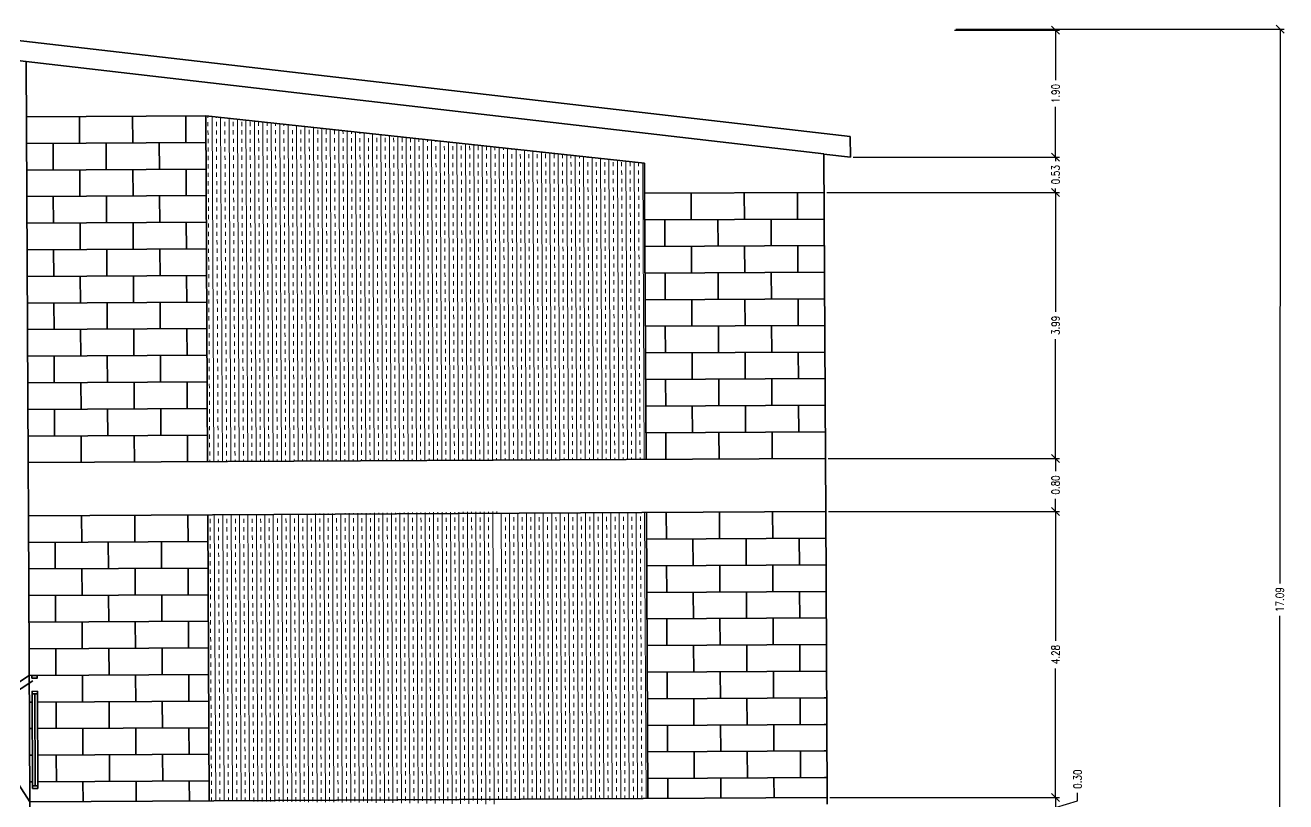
# Model space of a CAD drawing. Header units: inches. Extents: x 2738.4 to 2810.4, y -1117 to -1088.
# Drawn here: x 2749.23 to 2768.14, y -1106.94 to -1095.3 of the extents above; entities that cross this region are included whole.
import ezdxf

# ---------------------------------------------------------------- set-up
doc = ezdxf.new("R2010")
doc.units = ezdxf.units.IN
doc.header["$MEASUREMENT"] = 0
doc.layers.get('DEFPOINTS').update_dxf_attribs({"color": 210})
for name, color, linetype, lineweight in [('A-ELEV-MBE1', 7, 'Continuous', 35), ('A-ELEV-PATT', 8, 'Continuous', 18), ('A-SECT-MCUT', 7, 'Continuous', 35)]:
    doc.layers.add(name, color=color, linetype=linetype, lineweight=lineweight)
doc.styles.add('E-ROMANS', font='romans.shx', dxfattribs={"width": 0.8})
doc.dimstyles.new('E-0100_ARW_18', dxfattribs={"dimscale": 0.001, "dimtxt": 180, "dimasz": 180, "dimexe": 90, "dimexo": 60, "dimgap": 90, "dimtad": 0, "dimzin": 0, "dimdsep": 46, "dimtxsty": 'E-ROMANS', "dimblk": 'OPEN90', "dimcen": 90, "dimclrd": 256, "dimclre": 256, "dimclrt": 256, "dimadec": 0, "dimazin": 0, "dimtfac": 1, "dimtmove": 1, "dimatfit": 3, "dimldrblk": 'OPEN90', "dimfxl": 1, "dimtfill": 1, "dimtolj": 1, "dimtzin": 0, "dimarcsym": 0})

# ---------------------------------------------------------------- blocks, each defined once
blk = doc.blocks.new('_Oblique')
at = {"color": 0, "linetype": 'ByBlock', "lineweight": -2}
blk.add_line((-0.5, -0.5), (0.5, 0.5), dxfattribs=at)
blk = doc.blocks.new('*D53')
at = {"lineweight": -2, "transparency": 16777216}
for p, q in [((2763.191, -1095.358), (2768.112, -1095.361)), ((2763.183, -1112.45), (2768.104, -1112.453))]:
    blk.add_line(p, q, dxfattribs=at)
at = {"transparency": 16777216}
for p, q in [((2768.052, -1095.36), (2768.048, -1103.664)), ((2768.044, -1112.453), (2768.048, -1104.149))]:
    blk.add_line(p, q, dxfattribs=at)
at = {"layer": 'DEFPOINTS', "color": 0, "transparency": 16777216}
for p in [(2763.151, -1095.358), (2763.143, -1112.45), (2768.044, -1112.453)]:
    blk.add_point(p, dxfattribs=at)
at = {"transparency": 16777216, "xscale": 0.12, "yscale": 0.12, "zscale": 0.12}
for p, rotation in [((2768.052, -1095.36), 89.97429048976143), ((2768.044, -1112.453), 269.9742904897615)]:
    blk.add_blockref('_Oblique', p, dxfattribs=dict(at, rotation=rotation))
at = {"transparency": 16777216, "insert": (2768.048, -1103.907), "char_height": 0.12, "attachment_point": 5, "rotation": 89.9743, "style": 'E-ROMANS', "bg_fill": 3, "box_fill_scale": 1.25, "bg_fill_color": 256, "bg_fill_true_color": 13158600, "bg_fill_transparency": 0}
blk.add_mtext('\\A1;17.09', dxfattribs=at)
blk = doc.blocks.new('_Open90')
at = {"color": 0, "linetype": 'ByBlock', "lineweight": -2}
for p, q in [((0, 0), (-1, 0)), ((-0.5, 0.5), (0, 0)), ((0, 0), (-0.5, -0.5))]:
    blk.add_line(p, q, dxfattribs=at)
blk = doc.blocks.new('*D54')
at = {"lineweight": -2, "transparency": 16777216}
for p, q in [((2763.167, -1095.372), (2764.746, -1095.372)), ((2763.167, -1097.276), (2764.746, -1097.276))]:
    blk.add_line(p, q, dxfattribs=at)
at = {"transparency": 16777216}
for p, q in [((2764.686, -1095.372), (2764.686, -1096.125)), ((2764.686, -1097.276), (2764.686, -1096.524))]:
    blk.add_line(p, q, dxfattribs=at)
at = {"layer": 'DEFPOINTS', "color": 0, "transparency": 16777216}
for p in [(2763.127, -1095.372), (2763.127, -1097.276), (2764.686, -1097.276)]:
    blk.add_point(p, dxfattribs=at)
at = {"transparency": 16777216, "xscale": 0.12, "yscale": 0.12, "zscale": 0.12}
for p, rotation in [((2764.686, -1095.372), 90), ((2764.686, -1097.276), 270)]:
    blk.add_blockref('_Oblique', p, dxfattribs=dict(at, rotation=rotation))
at = {"transparency": 16777216, "insert": (2764.686, -1096.324), "char_height": 0.12, "attachment_point": 5, "rotation": 90, "style": 'E-ROMANS', "bg_fill": 3, "box_fill_scale": 1.25, "bg_fill_color": 256, "bg_fill_true_color": 13158600, "bg_fill_transparency": 0}
blk.add_mtext('\\A1;1.90', dxfattribs=at)
blk = doc.blocks.new('*D82')
at = {"transparency": 16777216}
for p, q in [((2764.686, -1097.276), (2764.686, -1097.156)), ((2764.686, -1097.276), (2764.686, -1097.335)), ((2764.686, -1097.805), (2764.686, -1097.747)), ((2764.686, -1097.805), (2764.686, -1097.925))]:
    blk.add_line(p, q, dxfattribs=at)
at = {"lineweight": -2, "transparency": 16777216}
for p, q in [((2761.649, -1097.276), (2764.746, -1097.276)), ((2761.253, -1097.805), (2764.746, -1097.805))]:
    blk.add_line(p, q, dxfattribs=at)
at = {"layer": 'DEFPOINTS', "color": 0, "transparency": 16777216}
for p in [(2761.609, -1097.276), (2761.213, -1097.805)]:
    blk.add_point(p, dxfattribs=at)
at = {"transparency": 16777216, "xscale": 0.12, "yscale": 0.12, "zscale": 0.12}
for p, rotation in [((2764.686, -1097.276), 270), ((2764.686, -1097.805), 90)]:
    blk.add_blockref('_Oblique', p, dxfattribs=dict(at, rotation=rotation))
at = {"transparency": 16777216, "insert": (2764.686, -1097.541), "char_height": 0.12, "attachment_point": 5, "rotation": 90, "style": 'E-ROMANS', "bg_fill": 3, "box_fill_scale": 1.25, "bg_fill_color": 256, "bg_fill_true_color": 13158600, "bg_fill_transparency": 0}
blk.add_mtext('\\A1;0.53', dxfattribs=at)
at = {"layer": 'DEFPOINTS', "color": 0, "transparency": 16777216}
blk.add_point((2764.686, -1097.805), dxfattribs=at)
blk = doc.blocks.new('*D83')
at = {"lineweight": -2, "transparency": 16777216}
for p, q in [((2761.253, -1097.805), (2764.746, -1097.805)), ((2761.274, -1101.791), (2764.746, -1101.791))]:
    blk.add_line(p, q, dxfattribs=at)
at = {"transparency": 16777216}
for p, q in [((2764.686, -1097.805), (2764.686, -1099.594)), ((2764.686, -1101.791), (2764.686, -1100.002))]:
    blk.add_line(p, q, dxfattribs=at)
at = {"layer": 'DEFPOINTS', "color": 0, "transparency": 16777216}
for p in [(2761.213, -1097.805), (2761.234, -1101.791), (2764.686, -1101.791)]:
    blk.add_point(p, dxfattribs=at)
at = {"transparency": 16777216, "xscale": 0.12, "yscale": 0.12, "zscale": 0.12}
for p, rotation in [((2764.686, -1097.805), 90), ((2764.686, -1101.791), 270)]:
    blk.add_blockref('_Oblique', p, dxfattribs=dict(at, rotation=rotation))
at = {"transparency": 16777216, "insert": (2764.686, -1099.798), "char_height": 0.12, "attachment_point": 5, "rotation": 90, "style": 'E-ROMANS', "bg_fill": 3, "box_fill_scale": 1.25, "bg_fill_color": 256, "bg_fill_true_color": 13158600, "bg_fill_transparency": 0}
blk.add_mtext('\\A1;3.99', dxfattribs=at)
blk = doc.blocks.new('*D84')
at = {"lineweight": -2, "transparency": 16777216}
for p, q in [((2761.274, -1101.791), (2764.746, -1101.791)), ((2761.278, -1102.588), (2764.746, -1102.588))]:
    blk.add_line(p, q, dxfattribs=at)
at = {"transparency": 16777216}
for p, q in [((2764.686, -1101.791), (2764.686, -1101.983)), ((2764.686, -1102.588), (2764.686, -1102.396))]:
    blk.add_line(p, q, dxfattribs=at)
at = {"layer": 'DEFPOINTS', "color": 0, "transparency": 16777216}
for p in [(2761.234, -1101.791), (2761.238, -1102.588), (2764.686, -1102.588)]:
    blk.add_point(p, dxfattribs=at)
at = {"transparency": 16777216, "xscale": 0.12, "yscale": 0.12, "zscale": 0.12}
for p, rotation in [((2764.686, -1101.791), 90), ((2764.686, -1102.588), 270)]:
    blk.add_blockref('_Oblique', p, dxfattribs=dict(at, rotation=rotation))
at = {"transparency": 16777216, "insert": (2764.686, -1102.189), "char_height": 0.12, "attachment_point": 5, "rotation": 90, "style": 'E-ROMANS', "bg_fill": 3, "box_fill_scale": 1.25, "bg_fill_color": 256, "bg_fill_true_color": 13158600, "bg_fill_transparency": 0}
blk.add_mtext('\\A1;0.80', dxfattribs=at)
blk = doc.blocks.new('*D85')
at = {"lineweight": -2, "transparency": 16777216}
for p, q in [((2761.278, -1102.588), (2764.746, -1102.588)), ((2761.301, -1106.873), (2764.746, -1106.873))]:
    blk.add_line(p, q, dxfattribs=at)
at = {"transparency": 16777216}
for p, q in [((2764.686, -1102.588), (2764.686, -1104.524)), ((2764.686, -1106.873), (2764.686, -1104.937))]:
    blk.add_line(p, q, dxfattribs=at)
at = {"layer": 'DEFPOINTS', "color": 0, "transparency": 16777216}
for p in [(2761.238, -1102.588), (2761.261, -1106.873), (2764.686, -1106.873)]:
    blk.add_point(p, dxfattribs=at)
at = {"transparency": 16777216, "xscale": 0.12, "yscale": 0.12, "zscale": 0.12}
for p, rotation in [((2764.686, -1102.588), 90), ((2764.686, -1106.873), 270)]:
    blk.add_blockref('_Oblique', p, dxfattribs=dict(at, rotation=rotation))
at = {"transparency": 16777216, "insert": (2764.686, -1104.73), "char_height": 0.12, "attachment_point": 5, "rotation": 90, "style": 'E-ROMANS', "bg_fill": 3, "box_fill_scale": 1.25, "bg_fill_color": 256, "bg_fill_true_color": 13158600, "bg_fill_transparency": 0}
blk.add_mtext('\\A1;4.28', dxfattribs=at)
blk = doc.blocks.new('*D86')
at = {"lineweight": -2, "transparency": 16777216}
for p, q in [((2761.301, -1106.873), (2764.746, -1106.873)), ((2761.302, -1107.171), (2764.746, -1107.171))]:
    blk.add_line(p, q, dxfattribs=at)
at = {"transparency": 16777216}
for p, q in [((2764.686, -1106.873), (2764.686, -1107.171)), ((2765.016, -1106.923), (2765.016, -1106.803)), ((2764.686, -1107.022), (2765.016, -1106.923))]:
    blk.add_line(p, q, dxfattribs=at)
at = {"layer": 'DEFPOINTS', "color": 0, "transparency": 16777216}
for p in [(2761.261, -1106.873), (2761.262, -1107.171), (2764.686, -1107.171)]:
    blk.add_point(p, dxfattribs=at)
at = {"transparency": 16777216, "xscale": 0.12, "yscale": 0.12, "zscale": 0.12}
for p, rotation in [((2764.686, -1106.873), 90), ((2764.686, -1107.171), 270)]:
    blk.add_blockref('_Oblique', p, dxfattribs=dict(at, rotation=rotation))
at = {"transparency": 16777216, "insert": (2765.016, -1106.597), "char_height": 0.12, "attachment_point": 5, "rotation": 90, "style": 'E-ROMANS', "bg_fill": 3, "box_fill_scale": 1.25, "bg_fill_color": 256, "bg_fill_true_color": 13158600, "bg_fill_transparency": 0}
blk.add_mtext('\\A1;0.30', dxfattribs=at)

msp = doc.modelspace()

# ---------------------------------------------------------------- hatches: boundary and pattern name
at = {"layer": 'A-ELEV-PATT'}
h = msp.add_hatch(dxfattribs=at)
h.set_pattern_fill('TRANS', color=256, scale=0.019928, angle=0.3032, style=0)
h.set_pattern_definition([(90.303195, (3346.79665, -1214.13903), (-0.126543666, -0.000669643), []), (90.303195, (3346.73338, -1214.13937), (-0.126543666, -0.000669643), [0.06327272, -0.06327272])])
h.paths.add_polyline_path([(2758.522, -1097.819), (2758.52, -1097.366), (2751.94, -1096.659), (2751.967, -1101.84), (2758.544, -1101.805)])
h.paths.add_polyline_path([(2756.318, -1102.588), (2751.971, -1102.637), (2751.994, -1106.922), (2756.279, -1106.972)])
h.paths.add_polyline_path([(2758.548, -1102.602), (2756.256, -1102.614), (2756.279, -1106.899), (2758.57, -1106.887)])

# ---------------------------------------------------------------- linework, layer by layer
at = {"layer": 'A-ELEV-MBE1'}
for p, q in [((2749.277, -1101.854), (2749.245, -1095.844)), ((2750.047, -1096.669), (2750.049, -1097.067)), ((2750.844, -1096.664), (2750.846, -1097.063)), ((2751.641, -1096.66), (2751.643, -1097.059)), ((2751.94, -1096.659), (2751.967, -1101.84)), ((2758.52, -1097.366), (2751.94, -1096.659)), ((2751.244, -1097.061), (2751.247, -1097.459)), ((2749.65, -1097.069), (2749.652, -1097.468)), ((2750.447, -1097.065), (2750.449, -1097.464)), ((2761.21, -1097.23), (2761.234, -1101.791)), ((2758.522, -1097.819), (2758.52, -1097.366)), ((2750.051, -1097.466), (2750.053, -1097.864)), ((2750.848, -1097.461), (2750.85, -1097.86)), ((2751.645, -1097.457), (2751.647, -1097.856)), ((2759.22, -1097.816), (2759.222, -1098.214)), ((2760.017, -1097.812), (2760.019, -1098.21)), ((2760.814, -1097.807), (2760.816, -1098.206)), ((2749.654, -1097.866), (2749.657, -1098.265)), ((2750.452, -1097.862), (2750.454, -1098.261)), ((2751.249, -1097.858), (2751.251, -1098.257)), ((2758.522, -1097.819), (2758.544, -1101.805)), ((2750.055, -1098.263), (2750.057, -1098.661)), ((2750.852, -1098.259), (2750.854, -1098.657)), ((2751.649, -1098.254), (2751.651, -1098.653)), ((2758.823, -1098.216), (2758.826, -1098.615)), ((2759.621, -1098.212), (2759.623, -1098.611)), ((2760.418, -1098.208), (2760.42, -1098.607)), ((2749.659, -1098.664), (2749.661, -1099.062)), ((2750.456, -1098.659), (2750.458, -1099.058)), ((2751.253, -1098.655), (2751.255, -1099.054)), ((2759.224, -1098.613), (2759.226, -1099.011)), ((2760.021, -1098.609), (2760.023, -1099.007)), ((2760.818, -1098.604), (2760.821, -1099.003)), ((2750.059, -1099.06), (2750.061, -1099.459)), ((2750.856, -1099.056), (2750.859, -1099.454)), ((2751.654, -1099.052), (2751.656, -1099.45)), ((2758.828, -1099.014), (2758.83, -1099.412)), ((2759.625, -1099.009), (2759.627, -1099.408)), ((2760.422, -1099.005), (2760.424, -1099.404)), ((2749.663, -1099.461), (2749.665, -1099.859)), ((2750.46, -1099.456), (2750.462, -1099.855)), ((2751.257, -1099.452), (2751.259, -1099.851)), ((2759.228, -1099.41), (2759.23, -1099.809)), ((2760.026, -1099.406), (2760.028, -1099.804)), ((2760.823, -1099.402), (2760.825, -1099.8)), ((2750.064, -1099.857), (2750.066, -1100.256)), ((2750.861, -1099.853), (2750.863, -1100.251)), ((2751.658, -1099.849), (2751.66, -1100.247)), ((2758.832, -1099.811), (2758.834, -1100.209)), ((2759.629, -1099.806), (2759.631, -1100.205)), ((2760.426, -1099.802), (2760.428, -1100.201)), ((2749.667, -1100.258), (2749.669, -1100.656)), ((2750.464, -1100.254), (2750.466, -1100.652)), ((2751.261, -1100.249), (2751.263, -1100.648)), ((2759.233, -1100.207), (2759.235, -1100.606)), ((2760.03, -1100.203), (2760.032, -1100.601)), ((2760.827, -1100.199), (2760.829, -1100.597)), ((2750.068, -1100.654), (2750.07, -1101.053)), ((2750.865, -1100.65), (2750.867, -1101.049)), ((2751.662, -1100.646), (2751.664, -1101.044)), ((2758.836, -1100.608), (2758.838, -1101.006)), ((2759.633, -1100.604), (2759.635, -1101.002)), ((2760.43, -1100.599), (2760.432, -1100.998)), ((2759.237, -1101.004), (2759.239, -1101.403)), ((2760.034, -1101), (2760.036, -1101.399)), ((2760.831, -1100.996), (2760.833, -1101.394)), ((2749.671, -1101.055), (2749.673, -1101.453)), ((2750.468, -1101.051), (2750.471, -1101.449)), ((2751.266, -1101.046), (2751.268, -1101.445)), ((2758.84, -1101.405), (2758.842, -1101.803)), ((2759.637, -1101.401), (2759.64, -1101.799)), ((2760.435, -1101.397), (2760.437, -1101.795)), ((2750.072, -1101.451), (2750.074, -1101.85)), ((2750.869, -1101.447), (2750.871, -1101.846)), ((2751.666, -1101.443), (2751.668, -1101.841)), ((2761.234, -1101.791), (2749.277, -1101.854)), ((2749.277, -1101.854), (2749.281, -1102.651)), ((2761.234, -1101.791), (2761.238, -1102.588)), ((2749.281, -1102.651), (2761.238, -1102.588)), ((2749.281, -1102.651), (2749.304, -1106.936)), ((2750.078, -1102.647), (2750.08, -1103.046)), ((2750.875, -1102.643), (2750.878, -1103.041)), ((2751.673, -1102.639), (2751.675, -1103.037)), ((2751.971, -1102.637), (2751.994, -1106.922)), ((2751.971, -1102.637), (2751.994, -1106.922)), ((2758.548, -1102.602), (2758.57, -1106.887)), ((2758.847, -1102.601), (2758.849, -1102.999)), ((2759.644, -1102.596), (2759.646, -1102.995)), ((2760.441, -1102.592), (2760.443, -1102.991)), ((2761.261, -1106.873), (2761.238, -1102.588)), ((2749.682, -1103.048), (2749.684, -1103.446)), ((2750.479, -1103.043), (2750.481, -1103.442)), ((2751.276, -1103.039), (2751.278, -1103.438)), ((2759.247, -1102.997), (2759.249, -1103.396)), ((2760.044, -1102.993), (2760.047, -1103.391)), ((2760.842, -1102.989), (2760.844, -1103.387)), ((2750.083, -1103.444), (2750.085, -1103.843)), ((2750.88, -1103.44), (2750.882, -1103.838)), ((2751.677, -1103.436), (2751.679, -1103.834)), ((2758.851, -1103.398), (2758.853, -1103.796)), ((2759.648, -1103.394), (2759.65, -1103.792)), ((2760.445, -1103.389), (2760.447, -1103.788)), ((2749.686, -1103.845), (2749.688, -1104.243)), ((2750.483, -1103.841), (2750.485, -1104.239)), ((2751.28, -1103.836), (2751.282, -1104.235)), ((2759.252, -1103.794), (2759.254, -1104.193)), ((2760.049, -1103.79), (2760.051, -1104.189)), ((2760.846, -1103.786), (2760.848, -1104.184)), ((2750.087, -1104.241), (2750.089, -1104.64)), ((2750.884, -1104.237), (2750.886, -1104.636)), ((2751.681, -1104.233), (2751.683, -1104.631)), ((2758.855, -1104.195), (2758.857, -1104.593)), ((2759.652, -1104.191), (2759.654, -1104.589)), ((2760.449, -1104.186), (2760.451, -1104.585)), ((2759.256, -1104.591), (2759.258, -1104.99)), ((2760.053, -1104.587), (2760.055, -1104.986)), ((2760.85, -1104.583), (2760.852, -1104.981)), ((2749.69, -1104.642), (2749.692, -1105.041)), ((2750.487, -1104.638), (2750.49, -1105.036)), ((2751.285, -1104.634), (2751.287, -1105.032)), ((2758.859, -1104.992), (2758.861, -1105.391)), ((2759.656, -1104.988), (2759.659, -1105.386)), ((2760.454, -1104.984), (2760.456, -1105.382)), ((2749.294, -1105.043), (2741.509, -1110.106)), ((2749.348, -1105.126), (2748.49, -1105.684)), ((2750.091, -1105.038), (2750.093, -1105.437)), ((2750.888, -1105.034), (2750.89, -1105.433)), ((2751.685, -1105.03), (2751.687, -1105.429)), ((2760.854, -1105.38), (2760.856, -1105.779)), ((2749.695, -1105.439), (2749.697, -1105.838)), ((2750.492, -1105.435), (2750.494, -1105.833)), ((2751.289, -1105.431), (2751.291, -1105.829)), ((2759.26, -1105.388), (2759.262, -1105.787)), ((2760.057, -1105.384), (2760.059, -1105.783)), ((2750.095, -1105.836), (2750.097, -1106.234)), ((2750.892, -1105.831), (2750.894, -1106.23)), ((2751.689, -1105.827), (2751.692, -1106.226)), ((2758.864, -1105.789), (2758.866, -1106.188)), ((2759.661, -1105.785), (2759.663, -1106.183)), ((2760.458, -1105.781), (2760.46, -1106.179)), ((2749.699, -1106.236), (2749.701, -1106.635)), ((2750.496, -1106.232), (2750.498, -1106.631)), ((2751.293, -1106.228), (2751.295, -1106.626)), ((2759.264, -1106.186), (2759.266, -1106.584)), ((2760.061, -1106.181), (2760.063, -1106.58)), ((2760.858, -1106.177), (2760.861, -1106.576)), ((2750.099, -1106.633), (2750.101, -1106.932)), ((2750.897, -1106.628), (2750.898, -1106.927)), ((2751.694, -1106.624), (2751.695, -1106.923)), ((2758.868, -1106.586), (2758.869, -1106.885)), ((2759.665, -1106.582), (2759.666, -1106.881)), ((2760.462, -1106.578), (2760.464, -1106.877)), ((2761.261, -1106.873), (2761.261, -1106.972)), ((2749.304, -1107.035), (2749.304, -1106.936))]:
    msp.add_line(p, q, dxfattribs=at)
for points in [[(2751.94, -1096.659), (2749.25, -1096.673)], [(2751.942, -1097.057), (2749.252, -1097.071)], [(2751.944, -1097.456), (2749.254, -1097.47)], [(2758.522, -1097.819), (2761.213, -1097.805)], [(2751.946, -1097.854), (2749.256, -1097.868)], [(2751.948, -1098.253), (2749.258, -1098.267)], [(2758.525, -1098.218), (2761.215, -1098.204)], [(2751.95, -1098.651), (2749.26, -1098.666)], [(2758.527, -1098.617), (2761.217, -1098.602)], [(2751.952, -1099.05), (2749.262, -1099.064)], [(2758.529, -1099.015), (2761.219, -1099.001)], [(2751.955, -1099.449), (2749.264, -1099.463)], [(2758.531, -1099.414), (2761.221, -1099.399)], [(2751.957, -1099.847), (2749.266, -1099.861)], [(2758.533, -1099.812), (2761.223, -1099.798)], [(2751.959, -1100.246), (2749.269, -1100.26)], [(2758.535, -1100.211), (2761.225, -1100.197)], [(2751.961, -1100.644), (2749.271, -1100.658)], [(2758.537, -1100.609), (2761.228, -1100.595)], [(2758.539, -1101.008), (2761.23, -1100.994)], [(2751.963, -1101.043), (2749.273, -1101.057)], [(2758.541, -1101.407), (2761.232, -1101.392)], [(2751.965, -1101.441), (2749.275, -1101.456)], [(2751.974, -1103.036), (2749.283, -1103.05)], [(2758.55, -1103.001), (2761.24, -1102.987)], [(2751.976, -1103.434), (2749.285, -1103.448)], [(2758.552, -1103.399), (2761.242, -1103.385)], [(2751.978, -1103.833), (2749.288, -1103.847)], [(2758.554, -1103.798), (2761.244, -1103.784)], [(2751.98, -1104.231), (2749.29, -1104.245)], [(2758.556, -1104.196), (2761.246, -1104.182)], [(2758.558, -1104.595), (2761.249, -1104.581)], [(2751.982, -1104.63), (2749.292, -1104.644)], [(2758.56, -1104.994), (2761.251, -1104.979)], [(2751.984, -1105.028), (2749.294, -1105.043)], [(2749.335, -1105.321), (2749.342, -1106.696)], [(2749.415, -1105.321), (2749.422, -1106.696)], [(2758.563, -1105.392), (2761.253, -1105.378)], [(2761.213, -1105.378), (2761.253, -1105.378)], [(2749.336, -1105.441), (2749.296, -1105.441)], [(2751.986, -1105.427), (2749.416, -1105.441)], [(2749.304, -1106.936), (2748.49, -1105.684)], [(2749.338, -1105.84), (2749.298, -1105.84)], [(2751.988, -1105.826), (2749.418, -1105.839)], [(2758.565, -1105.791), (2761.255, -1105.776)], [(2761.215, -1105.777), (2761.255, -1105.776)], [(2749.34, -1106.238), (2749.3, -1106.238)], [(2751.99, -1106.224), (2749.42, -1106.238)], [(2758.567, -1106.189), (2761.257, -1106.175)], [(2761.217, -1106.175), (2761.257, -1106.175)], [(2749.342, -1106.637), (2749.302, -1106.637)], [(2751.993, -1106.623), (2749.422, -1106.636)], [(2758.569, -1106.588), (2761.259, -1106.574)], [(2761.219, -1106.574), (2761.259, -1106.574)], [(2761.261, -1106.873), (2749.304, -1106.936)]]:
    msp.add_lwpolyline(points, dxfattribs=at)
at = {"layer": 'A-SECT-MCUT'}
msp.add_line((2761.607, -1096.97), (2761.609, -1097.276), dxfattribs=at)
for points in [[(2761.607, -1096.97), (2747.648, -1095.358)], [(2749.245, -1095.844), (2747.65, -1095.659)], [(2761.21, -1097.225), (2749.245, -1095.844)], [(2761.609, -1097.276), (2761.21, -1097.23)], [(2749.413, -1105.042), (2749.334, -1105.042), (2749.334, -1105.082), (2749.414, -1105.082), (2749.413, -1105.042)], [(2749.415, -1105.281), (2749.335, -1105.282), (2749.335, -1105.321), (2749.415, -1105.321), (2749.415, -1105.281)], [(2749.382, -1106.696), (2749.375, -1105.321)], [(2749.422, -1106.696), (2749.342, -1106.696), (2749.343, -1106.736), (2749.422, -1106.736), (2749.422, -1106.696)]]:
    msp.add_lwpolyline(points, dxfattribs=at)

# ---------------------------------------------------------------- dimensions: what is measured, and where the dimension line sits
dim = msp.add_aligned_dim(p1=(2763.151, -1095.358), p2=(2763.143, -1112.45), distance=4.901, dimstyle='E-0100_ARW_18', override={"dimtxt": 120, "dimasz": 120, "dimexe": 60, "dimexo": 40, "dimgap": 60, "dimblk": 'Oblique', "dimcen": 60, "dimlwd": 65535})
dim.commit()
dim.dimension.update_dxf_attribs({"geometry": '*D53', "text_midpoint": (2768.048, -1103.907)})

# ---------------------------------------------------------------- next in the draw order: dimensions: what is measured, and where the dimension line sits
dim = msp.add_linear_dim(base=(2764.686, -1097.276), p1=(2763.127, -1095.372), p2=(2763.127, -1097.276), angle=90, dimstyle='E-0100_ARW_18', override={"dimtxt": 120, "dimasz": 120, "dimexe": 60, "dimexo": 40, "dimgap": 60, "dimblk": 'Oblique', "dimcen": 60, "dimlwd": 65535})
dim.commit()
dim.dimension.update_dxf_attribs({"geometry": '*D54', "text_midpoint": (2764.686, -1096.324)})

# ---------------------------------------------------------------- next in the draw order: dimensions: what is measured, and where the dimension line sits
dim = msp.add_linear_dim(base=(2764.686, -1097.805), p1=(2761.609, -1097.276), p2=(2761.213, -1097.805), angle=90, dimstyle='E-0100_ARW_18', override={"dimtxt": 120, "dimasz": 120, "dimexe": 60, "dimexo": 40, "dimgap": 60, "dimblk": 'Oblique', "dimcen": 60, "dimlwd": 65535})
dim.commit()
dim.dimension.update_dxf_attribs({"geometry": '*D82', "text_midpoint": (2764.686, -1097.541)})

# ---------------------------------------------------------------- next in the draw order: dimensions: what is measured, and where the dimension line sits
dim = msp.add_linear_dim(base=(2764.686, -1101.791), p1=(2761.213, -1097.805), p2=(2761.234, -1101.791), angle=90, dimstyle='E-0100_ARW_18', override={"dimtxt": 120, "dimasz": 120, "dimexe": 60, "dimexo": 40, "dimgap": 60, "dimblk": 'Oblique', "dimcen": 60, "dimlwd": 65535})
dim.commit()
dim.dimension.update_dxf_attribs({"geometry": '*D83', "text_midpoint": (2764.686, -1099.798)})

# ---------------------------------------------------------------- next in the draw order: dimensions: what is measured, and where the dimension line sits
dim = msp.add_linear_dim(base=(2764.686, -1102.588), p1=(2761.234, -1101.791), p2=(2761.238, -1102.588), angle=90, dimstyle='E-0100_ARW_18', override={"dimtxt": 120, "dimasz": 120, "dimexe": 60, "dimexo": 40, "dimgap": 60, "dimblk": 'Oblique', "dimcen": 60, "dimlwd": 65535})
dim.commit()
dim.dimension.update_dxf_attribs({"geometry": '*D84', "text_midpoint": (2764.686, -1102.189)})

# ---------------------------------------------------------------- next in the draw order: dimensions: what is measured, and where the dimension line sits
dim = msp.add_linear_dim(base=(2764.6859, -1106.8725), p1=(2761.2381, -1102.588), p2=(2761.2607, -1106.8725), angle=90, dimstyle='E-0100_ARW_18', override={"dimtxt": 120, "dimasz": 120, "dimexe": 60, "dimexo": 40, "dimgap": 60, "dimblk": 'Oblique', "dimcen": 60, "dimlwd": 65535})
dim.commit()
dim.dimension.update_dxf_attribs({"geometry": '*D85', "text_midpoint": (2764.6859, -1104.7302)})

# ---------------------------------------------------------------- next in the draw order: dimensions: what is measured, and where the dimension line sits
dim = msp.add_linear_dim(base=(2764.686, -1107.171), p1=(2761.261, -1106.873), p2=(2761.262, -1107.171), angle=90, dimstyle='E-0100_ARW_18', override={"dimtxt": 120, "dimasz": 120, "dimexe": 60, "dimexo": 40, "dimgap": 60, "dimblk": 'Oblique', "dimcen": 60, "dimlwd": 65535})
dim.commit()
dim.dimension.update_dxf_attribs({"geometry": '*D86', "text_midpoint": (2765.016, -1106.743)})

doc.saveas('drawing.dxf')
